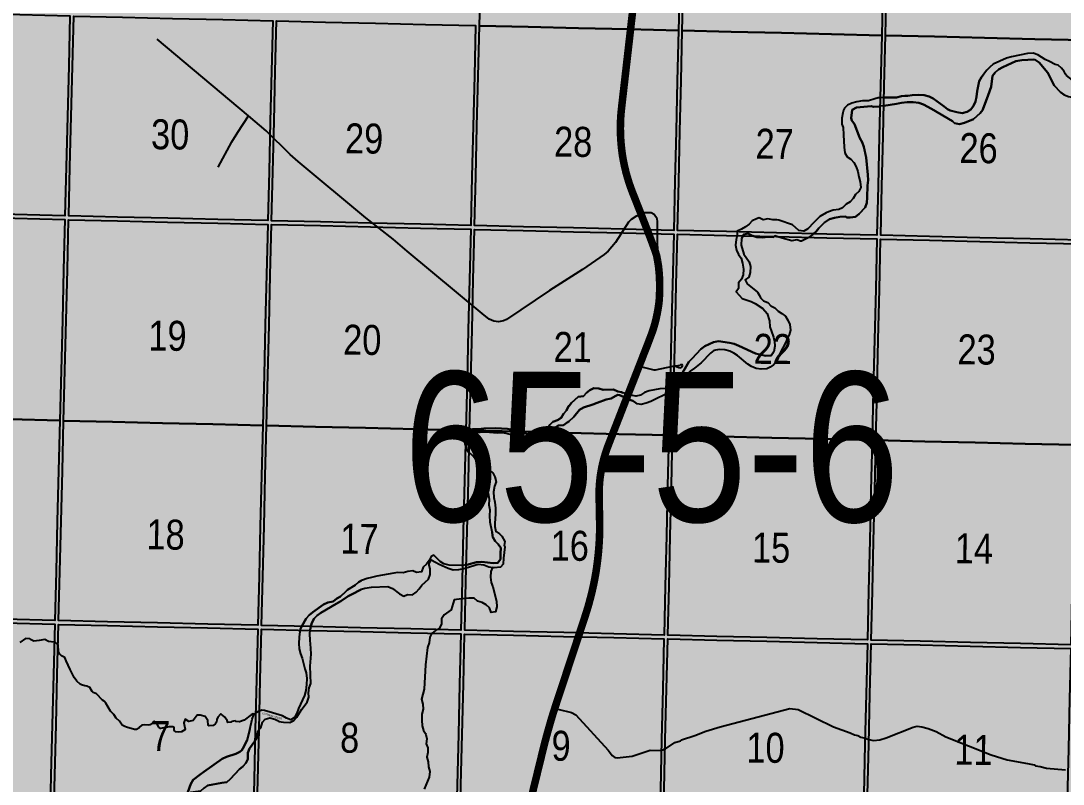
# Model space of a CAD drawing. Extents: x 406396 to 410344, y 6062839 to 6066265.
# Drawn here: x 409036.8 to 409314, y 6063028.3 to 6063231.4 of the extents above; entities that cross this region are included whole.
import ezdxf
from ezdxf.enums import TextEntityAlignment as Align

# ---------------------------------------------------------------- set-up
doc = ezdxf.new("R2010")
doc.units = 0
doc.header["$LTSCALE"] = 5
doc.linetypes.add('DASHED2', pattern=[9.525, 6.35, -3.175])
for name, color, linetype in [('30', 20, 'Continuous'), ('Quarters', 8, 'Continuous'), ('RoadSeg', 57, 'DASHED2'), ('ROUTE-MAP-HWY', 2, 'Continuous'), ('T-WATER', 160, 'Continuous'), ('T-WATER-T', 170, 'Continuous')]:
    doc.layers.add(name, color=color, linetype=linetype)
doc.layers.add('ROUTE-MAP-BACKGROUND-H', color=7, linetype='Continuous', true_color=0xf0ebff)
doc.styles.add('120', font='ARIALN.TTF', dxfattribs={"height": 13})
doc.styles.add('TXT', font='ARIALN.TTF', dxfattribs={"height": 0.2})

msp = doc.modelspace()

# ---------------------------------------------------------------- hatches: boundary and pattern name
at = {"layer": 'ROUTE-MAP-BACKGROUND-H'}
h = msp.add_hatch(color=256, dxfattribs=at)
h.dxf.hatch_style = 1
h.paths.add_polyline_path([(410258.66, 6063255.58), (410260.58, 6063368.34), (410268.76, 6064233.9), (408843.43, 6064264.01), (408831.79, 6063292.96), (408823.13, 6062965.95), (408855.63, 6062965.09), (408869, 6062964.74), (410253.21, 6062935.45)])

# ---------------------------------------------------------------- linework, layer by layer
at = {"layer": '30', "color": 4, "linetype": 'Continuous'}
for points in [[(409196.27, 6063131.67), (409198.41, 6063130.74), (409199.03, 6063130.47), (409199.59, 6063130.23), (409200.42, 6063129.7)], [(409200.46, 6063131.5), (409200.4, 6063131.49), (409199.5, 6063131.68), (409199.07, 6063131.78), (409198.84, 6063131.85), (409196.94, 6063132.43)]]:
    msp.add_lwpolyline(points, dxfattribs=at)
at = {"layer": 'Quarters'}
for points in [[(409212.05, 6063242.19), (409211.73, 6063228.81), (409198.41, 6063229.13), (409185.09, 6063229.45), (409171.77, 6063229.77), (409158.78, 6063230.08), (409159.11, 6063243.45), (409159.43, 6063256.83), (409159.76, 6063270.21), (409160.09, 6063283.59), (409173.07, 6063283.28), (409186.38, 6063282.96), (409199.7, 6063282.64), (409213.01, 6063282.32), (409212.69, 6063268.94), (409212.37, 6063255.56)], [(409266.08, 6063240.89), (409265.76, 6063227.51), (409252.42, 6063227.83), (409239.08, 6063228.15), (409225.74, 6063228.47), (409212.74, 6063228.78), (409213.06, 6063242.16), (409213.38, 6063255.54), (409213.7, 6063268.92), (409214.02, 6063282.3), (409227.02, 6063281.98), (409240.35, 6063281.67), (409253.69, 6063281.35), (409267.02, 6063281.03), (409266.71, 6063267.65), (409266.39, 6063254.27)], [(409320.1, 6063239.6), (409319.79, 6063226.22), (409306.45, 6063226.54), (409293.11, 6063226.86), (409279.77, 6063227.18), (409266.77, 6063227.49), (409267.08, 6063240.87), (409267.4, 6063254.25), (409267.71, 6063267.62), (409268.03, 6063281), (409281.03, 6063280.69), (409294.36, 6063280.37), (409307.7, 6063280.05), (409321.03, 6063279.73), (409320.72, 6063266.36), (409320.41, 6063252.98)], [(409048.88, 6063192.54), (409048.55, 6063179.5), (409035.21, 6063179.86), (409021.87, 6063180.23), (409008.53, 6063180.59), (408995.52, 6063180.95), (408995.85, 6063193.99), (408996.19, 6063207.37), (408996.53, 6063220.75), (408996.87, 6063234.13), (409009.87, 6063233.77), (409023.21, 6063233.41), (409036.54, 6063233.04), (409049.88, 6063232.67), (409049.55, 6063219.3), (409049.21, 6063205.92)], [(409102.84, 6063191.26), (409102.52, 6063178.22), (409089.19, 6063178.53), (409075.87, 6063178.85), (409062.55, 6063179.17), (409049.56, 6063179.48), (409049.88, 6063192.52), (409050.22, 6063205.9), (409050.55, 6063219.27), (409050.89, 6063232.65), (409063.87, 6063232.34), (409077.19, 6063232.02), (409090.51, 6063231.71), (409103.83, 6063231.39), (409103.5, 6063218.01), (409103.17, 6063204.64)], [(409156.8, 6063189.97), (409156.48, 6063176.93), (409143.16, 6063177.24), (409129.83, 6063177.56), (409116.51, 6063177.88), (409103.52, 6063178.19), (409103.84, 6063191.24), (409104.17, 6063204.61), (409104.5, 6063217.99), (409104.83, 6063231.37), (409117.82, 6063231.06), (409131.14, 6063230.74), (409144.46, 6063230.42), (409157.78, 6063230.1), (409157.45, 6063216.72), (409157.13, 6063203.35)], [(409210.77, 6063188.68), (409210.46, 6063175.63), (409197.13, 6063175.95), (409183.81, 6063176.27), (409170.48, 6063176.59), (409157.49, 6063176.9), (409157.8, 6063189.94), (409158.13, 6063203.32), (409158.46, 6063216.7), (409158.78, 6063230.08), (409171.77, 6063229.77), (409185.09, 6063229.45), (409198.41, 6063229.13), (409211.73, 6063228.81), (409211.41, 6063215.43), (409211.09, 6063202.05)], [(409264.82, 6063187.38), (409264.51, 6063174.33), (409251.17, 6063174.65), (409237.82, 6063174.98), (409224.48, 6063175.3), (409211.46, 6063175.61), (409211.78, 6063188.65), (409212.1, 6063202.03), (409212.42, 6063215.41), (409212.74, 6063228.78), (409225.74, 6063228.47), (409239.08, 6063228.15), (409252.42, 6063227.83), (409265.76, 6063227.51), (409265.45, 6063214.14), (409265.13, 6063200.76)], [(409318.86, 6063186.08), (409318.56, 6063173.04), (409305.21, 6063173.36), (409291.87, 6063173.68), (409278.52, 6063174), (409265.51, 6063174.31), (409265.82, 6063187.35), (409266.14, 6063200.73), (409266.45, 6063214.11), (409266.77, 6063227.49), (409279.77, 6063227.18), (409293.11, 6063226.86), (409306.45, 6063226.54), (409319.79, 6063226.22), (409319.48, 6063212.84), (409319.17, 6063199.46)], [(409047.52, 6063138.37), (409047.19, 6063124.99), (409033.84, 6063125.35), (409020.49, 6063125.71), (409007.15, 6063126.07), (408994.13, 6063126.43), (408994.47, 6063139.8), (408994.81, 6063153.18), (408995.15, 6063166.56), (408995.49, 6063179.94), (409008.5, 6063179.59), (409021.84, 6063179.22), (409035.18, 6063178.86), (409048.53, 6063178.5), (409048.19, 6063165.12), (409047.86, 6063151.74)], [(409101.5, 6063137.08), (409101.17, 6063123.7), (409087.84, 6063124.02), (409074.51, 6063124.34), (409061.19, 6063124.66), (409048.19, 6063124.97), (409048.53, 6063138.34), (409048.86, 6063151.72), (409049.2, 6063165.1), (409049.53, 6063178.47), (409062.52, 6063178.16), (409075.84, 6063177.85), (409089.17, 6063177.53), (409102.49, 6063177.21), (409102.16, 6063163.84), (409101.83, 6063150.46)], [(409155.48, 6063135.79), (409155.15, 6063122.41), (409141.82, 6063122.73), (409128.5, 6063123.05), (409115.17, 6063123.37), (409102.18, 6063123.68), (409102.51, 6063137.06), (409102.84, 6063150.44), (409103.17, 6063163.81), (409103.5, 6063177.19), (409116.49, 6063176.88), (409129.81, 6063176.56), (409143.13, 6063176.24), (409156.46, 6063175.92), (409156.13, 6063162.54), (409155.8, 6063149.17)], [(409209.48, 6063134.5), (409209.16, 6063121.12), (409195.82, 6063121.44), (409182.49, 6063121.76), (409169.16, 6063122.08), (409156.16, 6063122.39), (409156.48, 6063135.77), (409156.81, 6063149.14), (409157.13, 6063162.52), (409157.46, 6063175.9), (409170.45, 6063175.59), (409183.78, 6063175.27), (409197.11, 6063174.95), (409210.44, 6063174.63), (409210.12, 6063161.25), (409209.8, 6063147.87)], [(409263.54, 6063133.2), (409263.23, 6063119.82), (409249.88, 6063120.14), (409236.53, 6063120.46), (409223.18, 6063120.78), (409210.16, 6063121.09), (409210.48, 6063134.47), (409210.8, 6063147.85), (409211.12, 6063161.23), (409211.44, 6063174.6), (409224.45, 6063174.29), (409237.8, 6063173.97), (409251.14, 6063173.65), (409264.49, 6063173.33), (409264.17, 6063159.95), (409263.86, 6063146.57)], [(409317.6, 6063131.9), (409317.29, 6063118.52), (409303.94, 6063118.84), (409290.59, 6063119.16), (409277.24, 6063119.48), (409264.23, 6063119.79), (409264.54, 6063133.17), (409264.86, 6063146.55), (409265.17, 6063159.93), (409265.49, 6063173.31), (409278.5, 6063172.99), (409291.84, 6063172.67), (409305.19, 6063172.35), (409318.53, 6063172.03), (409318.22, 6063158.65), (409317.91, 6063145.28)], [(409046.19, 6063084.86), (409045.86, 6063071.82), (409032.51, 6063072.18), (409019.16, 6063072.54), (409005.8, 6063072.89), (408992.79, 6063073.24), (408993.12, 6063086.29), (408993.46, 6063099.67), (408993.79, 6063113.05), (408994.13, 6063126.43), (409007.15, 6063126.07), (409020.49, 6063125.71), (409033.84, 6063125.35), (409047.19, 6063124.99), (409046.85, 6063111.61), (409046.52, 6063098.24)], [(409100.18, 6063083.57), (409099.86, 6063070.53), (409086.53, 6063070.85), (409073.19, 6063071.17), (409059.86, 6063071.48), (409046.86, 6063071.79), (409047.19, 6063084.84), (409047.52, 6063098.21), (409047.86, 6063111.59), (409048.19, 6063124.97), (409061.19, 6063124.66), (409074.51, 6063124.34), (409087.84, 6063124.02), (409101.17, 6063123.7), (409100.84, 6063110.33), (409100.51, 6063096.95)], [(409154.17, 6063082.28), (409153.86, 6063069.24), (409140.52, 6063069.56), (409127.19, 6063069.88), (409113.86, 6063070.19), (409100.86, 6063070.51), (409101.18, 6063083.55), (409101.51, 6063096.93), (409101.84, 6063110.3), (409102.18, 6063123.68), (409115.17, 6063123.37), (409128.5, 6063123.05), (409141.82, 6063122.73), (409155.15, 6063122.41), (409154.83, 6063109.04), (409154.5, 6063095.66)], [(409208.2, 6063080.98), (409207.89, 6063067.94), (409194.55, 6063068.26), (409181.21, 6063068.58), (409167.87, 6063068.9), (409154.86, 6063069.21), (409155.18, 6063082.26), (409155.5, 6063095.63), (409155.83, 6063109.01), (409156.16, 6063122.39), (409169.16, 6063122.08), (409182.49, 6063121.76), (409195.82, 6063121.44), (409209.16, 6063121.12), (409208.84, 6063107.74), (409208.52, 6063094.36)], [(409262.28, 6063079.68), (409261.97, 6063066.64), (409248.62, 6063066.96), (409235.26, 6063067.28), (409221.91, 6063067.6), (409208.89, 6063067.92), (409209.2, 6063080.96), (409209.52, 6063094.34), (409209.84, 6063107.72), (409210.16, 6063121.09), (409223.18, 6063120.78), (409236.53, 6063120.46), (409249.88, 6063120.14), (409263.23, 6063119.82), (409262.91, 6063106.44), (409262.6, 6063093.06)], [(409316.36, 6063078.38), (409316.06, 6063065.34), (409302.7, 6063065.66), (409289.35, 6063065.98), (409276, 6063066.3), (409262.98, 6063066.61), (409263.28, 6063079.66), (409263.6, 6063093.04), (409263.91, 6063106.42), (409264.23, 6063119.79), (409277.24, 6063119.48), (409290.59, 6063119.16), (409303.94, 6063118.84), (409317.29, 6063118.52), (409316.98, 6063105.14), (409316.67, 6063091.76)], [(409044.83, 6063030.68), (409044.5, 6063017.31), (409031.14, 6063017.66), (409017.78, 6063018.02), (409004.42, 6063018.38), (408991.4, 6063018.72), (408991.74, 6063032.1), (408992.08, 6063045.48), (408992.42, 6063058.86), (408992.76, 6063072.24), (409005.78, 6063071.89), (409019.13, 6063071.53), (409032.48, 6063071.17), (409045.83, 6063070.82), (409045.5, 6063057.44), (409045.17, 6063044.06)], [(409098.84, 6063029.4), (409098.51, 6063016.02), (409085.18, 6063016.34), (409071.84, 6063016.66), (409058.5, 6063016.97), (409045.5, 6063017.28), (409045.83, 6063030.66), (409046.17, 6063044.04), (409046.5, 6063057.41), (409046.84, 6063070.79), (409059.84, 6063070.48), (409073.17, 6063070.16), (409086.5, 6063069.84), (409099.83, 6063069.53), (409099.5, 6063056.15), (409099.17, 6063042.77)], [(409152.85, 6063028.1), (409152.53, 6063014.73), (409139.19, 6063015.04), (409125.85, 6063015.36), (409112.52, 6063015.68), (409099.52, 6063015.99), (409099.85, 6063029.37), (409100.18, 6063042.75), (409100.51, 6063056.13), (409100.84, 6063069.5), (409113.83, 6063069.19), (409127.17, 6063068.87), (409140.5, 6063068.55), (409153.83, 6063068.23), (409153.51, 6063054.86), (409153.18, 6063041.48)], [(409206.9, 6063026.8), (409206.58, 6063013.43), (409193.24, 6063013.75), (409179.89, 6063014.07), (409166.54, 6063014.39), (409153.53, 6063014.7), (409153.86, 6063028.08), (409154.18, 6063041.46), (409154.51, 6063054.83), (409154.84, 6063068.21), (409167.84, 6063067.9), (409181.18, 6063067.58), (409194.52, 6063067.26), (409207.86, 6063066.94), (409207.54, 6063053.56), (409207.22, 6063040.18)], [(409261, 6063025.5), (409260.69, 6063012.12), (409247.33, 6063012.44), (409233.97, 6063012.77), (409220.61, 6063013.09), (409207.58, 6063013.4), (409207.9, 6063026.78), (409208.22, 6063040.16), (409208.54, 6063053.54), (409208.86, 6063066.91), (409221.89, 6063066.6), (409235.24, 6063066.28), (409248.59, 6063065.96), (409261.95, 6063065.64), (409261.63, 6063052.26), (409261.32, 6063038.88)], [(409315.11, 6063024.2), (409314.79, 6063010.82), (409301.44, 6063011.14), (409288.08, 6063011.46), (409274.72, 6063011.78), (409261.69, 6063012.1), (409262.01, 6063025.48), (409262.32, 6063038.85), (409262.64, 6063052.23), (409262.95, 6063065.61), (409275.97, 6063065.3), (409289.33, 6063064.98), (409302.68, 6063064.65), (409316.04, 6063064.33), (409315.73, 6063050.95), (409315.42, 6063037.57)]]:
    msp.add_lwpolyline(points, close=True, dxfattribs=at)
at = {"layer": 'RoadSeg'}
for p, q in [((409200.61, 6063179.48), (409201.74, 6063180.03)), ((409201.74, 6063180.03), (409202.47, 6063180.31)), ((409202.01, 6063139.35), (409201.29, 6063139.59)), ((409179.61, 6063048.25), (409178.82, 6063048.47))]:
    msp.add_line(p, q, dxfattribs=at)
for points in [[(409097.39, 6063206.1), (409063.25, 6063234.75), (409060.76, 6063236.64), (409058.13, 6063237.98), (409055.73, 6063238.57), (409049.58, 6063239.21), (409042.92, 6063239.07), (409027.68, 6063238.11), (409023.79, 6063238.14), (409019.53, 6063239.14), (408998.64, 6063245.46), (408993.61, 6063246.83), (408990.22, 6063247.36), (408974.08, 6063249.12), (408973.25, 6063249.29), (408969.92, 6063250.49), (408968.82, 6063251.55), (408966.89, 6063254.18), (408965.83, 6063257.08), (408959.41, 6063287.59)], [(409089.31, 6063192.46), (409092.93, 6063199.15), (409094.5, 6063201.77), (409097.39, 6063206.1)], [(409200.61, 6063179.48), (409199.14, 6063178.52), (409198.44, 6063177.78), (409194.98, 6063172.43), (409192.99, 6063170.06), (409191.92, 6063169.2), (409186.2, 6063165.24), (409177.42, 6063159.65), (409165.94, 6063151.93), (409165.2, 6063151.53), (409163.87, 6063151.3), (409162.64, 6063151.46), (409161.41, 6063152.03), (409159.55, 6063153.49), (409139.52, 6063170.1), (409135.86, 6063173.29), (409128.54, 6063178.95), (409110.54, 6063193.95), (409108.44, 6063195.78), (409102.08, 6063202.14), (409097.39, 6063206.1)], [(409206.3, 6063168.97), (409206.13, 6063172.23), (409206.16, 6063178.02), (409206.03, 6063178.72), (409205.23, 6063179.81), (409204.43, 6063180.31), (409202.47, 6063180.31)], [(409206.18, 6063167.5), (409206.33, 6063168.6), (409206.3, 6063168.97)], [(409202.01, 6063139.35), (409205.13, 6063138.49), (409205.63, 6063138.49), (409210.22, 6063139.45), (409210.96, 6063139.45)], [(409179.61, 6063048.25), (409183.27, 6063047.32), (409184.44, 6063046.72), (409192.99, 6063037.3), (409194.05, 6063035.9), (409194.78, 6063035.37), (409195.38, 6063035.24), (409199.44, 6063035.71), (409204.17, 6063037.27), (409207, 6063037.24), (409208.29, 6063037.7), (409210.79, 6063039.37), (409212.22, 6063039.76), (409212.55, 6063040.06), (409216.11, 6063041.23), (409219.01, 6063042.39), (409222.83, 6063043.52), (409241.37, 6063048.38), (409243.56, 6063048.15), (409252.95, 6063043.52), (409257.41, 6063041.93), (409258.57, 6063041.36), (409259.4, 6063041.23), (409260.2, 6063040.8), (409261.1, 6063040.63), (409262.33, 6063040.13), (409263.59, 6063039.9), (409265.26, 6063040.03), (409266.96, 6063040.56), (409274.11, 6063043.42), (409275.24, 6063043.66), (409276.44, 6063043.52), (409278.14, 6063043.09), (409280.23, 6063042.29), (409282.86, 6063040.9), (409294.91, 6063036.04), (409299.1, 6063034.71), (409304.52, 6063033.77), (409306.28, 6063033.38), (409306.65, 6063033.11), (409307.92, 6063032.94), (409309.58, 6063032.48), (409314.64, 6063032.04)]]:
    msp.add_lwpolyline(points, dxfattribs=at)
msp.add_lwpolyline([(409210.96, 6063139.45), (409212.05, 6063139.02), (409212.55, 6063139.25), (409212.89, 6063139.72), (409212.75, 6063139.85), (409212.22, 6063139.82), (409212.12, 6063139.65)], close=True, dxfattribs=at)
at = {"layer": 'ROUTE-MAP-HWY', "const_width": 2, "flags": 128}
for points in [[(409201.74, 6063180.03), (409199.72, 6063185.16), (409199.44, 6063185.86), (409199.06, 6063186.87), (409198.59, 6063188.24), (409198.27, 6063189.27), (409197.8, 6063190.89), (409197.36, 6063192.73), (409197.05, 6063194.23), (409196.81, 6063195.63), (409196.66, 6063196.74), (409196.5, 6063198.18), (409196.41, 6063199.29), (409196.36, 6063199.95), (409196.29, 6063201.29), (409196.27, 6063202.7), (409196.28, 6063203.57), (409196.31, 6063204.77), (409196.37, 6063205.83), (409196.42, 6063206.53), (409196.48, 6063207.27), (409196.57, 6063208.08), (409196.68, 6063209.08), (409203.09, 6063265.07)], [(409206.18, 6063167.5), (409206.17, 6063167.56), (409205.93, 6063168.81), (409205.6, 6063169.89), (409205.25, 6063170.86), (409204.31, 6063173.41), (409202.96, 6063176.9), (409202.1, 6063179.1), (409201.74, 6063180.03)], [(409156.41, 6062958.66), (409175.57, 6063036.91), (409176.09, 6063039.01), (409176.61, 6063040.99), (409177.2, 6063043.11), (409177.77, 6063045.1), (409178.42, 6063047.25), (409178.82, 6063048.47), (409179.69, 6063051.15), (409180.95, 6063054.91), (409183.18, 6063061.72), (409184, 6063064.18), (409186.69, 6063072.33), (409187.67, 6063075.45), (409188.08, 6063076.94), (409188.47, 6063078.47), (409188.82, 6063079.89), (409189.07, 6063081.01), (409189.32, 6063082.22), (409189.47, 6063083), (409189.65, 6063084), (409189.8, 6063084.88), (409189.94, 6063085.81), (409190.07, 6063086.77), (409190.19, 6063087.7), (409190.29, 6063088.57), (409190.38, 6063089.37), (409190.45, 6063090.13), (409190.53, 6063091.11), (409190.6, 6063092.09), (409190.65, 6063092.87), (409190.7, 6063093.89), (409190.75, 6063095.28), (409190.76, 6063096.54), (409190.75, 6063097.92), (409190.73, 6063098.97), (409190.63, 6063104.17), (409190.62, 6063105.44), (409190.62, 6063106.16), (409190.63, 6063106.61), (409190.65, 6063107.1), (409190.67, 6063107.55), (409190.71, 6063108.01), (409190.75, 6063108.61), (409190.81, 6063109.2), (409190.86, 6063109.59), (409190.9, 6063109.97), (409190.96, 6063110.38), (409191.01, 6063110.71), (409191.06, 6063111.06), (409191.12, 6063111.38), (409191.17, 6063111.73), (409191.23, 6063112.03), (409191.29, 6063112.35), (409191.38, 6063112.8), (409191.47, 6063113.19), (409191.53, 6063113.48), (409191.61, 6063113.8), (409191.68, 6063114.11), (409191.77, 6063114.46), (409191.86, 6063114.79), (409191.94, 6063115.1), (409191.99, 6063115.27), (409192.08, 6063115.57), (409192.17, 6063115.89), (409192.27, 6063116.21), (409192.38, 6063116.56), (409192.48, 6063116.86), (409192.62, 6063117.26), (409192.73, 6063117.58), (409192.81, 6063117.81), (409192.89, 6063118.03), (409192.98, 6063118.26), (409193.06, 6063118.46), (409193.25, 6063118.97), (409197.45, 6063129.76), (409197.58, 6063130.09), (409197.94, 6063131.01), (409198.72, 6063133), (409201.29, 6063139.59), (409201.73, 6063140.7), (409202.43, 6063142.53), (409203.1, 6063144.23), (409203.57, 6063145.43), (409204.66, 6063148.33), (409205.08, 6063149.56), (409205.45, 6063150.86), (409205.84, 6063152.44), (409206.08, 6063153.58), (409206.26, 6063154.59), (409206.47, 6063155.92), (409206.61, 6063157.22), (409206.68, 6063158.49), (409206.71, 6063159.89), (409206.71, 6063161.41), (409206.68, 6063162.85), (409206.58, 6063164.36), (409206.43, 6063165.9), (409206.18, 6063167.5)]]:
    msp.add_lwpolyline(points, dxfattribs=at)
at = {"layer": 'T-WATER'}
for points in [[(409314.33, 6063217.89), (409313.56, 6063218.79), (409312.67, 6063219.55), (409311.88, 6063219.79), (409310.37, 6063220.57), (409309.25, 6063221.07), (409307.28, 6063222.37), (409306.05, 6063222.79), (409304.52, 6063222.71), (409300.32, 6063221.8), (409298.98, 6063221.43), (409295.45, 6063219.86), (409294.53, 6063219.09), (409293.72, 6063218.27), (409292.85, 6063217.09), (409292.32, 6063216.38), (409291.7, 6063215.34), (409291.17, 6063212.65), (409291.01, 6063211.2), (409290.67, 6063209.92), (409290.21, 6063208.75), (409289.49, 6063207.82), (409288.49, 6063207.16), (409287.15, 6063206.79)], [(409319.45, 6063213.19), (409319.44, 6063213.2), (409317.73, 6063214.63), (409314.95, 6063216.81), (409314.64, 6063217.17), (409314.33, 6063217.89), (409313.56, 6063218.79), (409312.67, 6063219.55), (409311.88, 6063219.79), (409310.37, 6063220.57), (409309.25, 6063221.07), (409307.28, 6063222.37), (409306.05, 6063222.79), (409304.52, 6063222.71), (409300.32, 6063221.8), (409298.98, 6063221.43), (409295.45, 6063219.86), (409294.53, 6063219.09), (409293.72, 6063218.27), (409292.85, 6063217.09)], [(409314.3, 6063211.73), (409313.32, 6063212.43), (409311.66, 6063214.16), (409309.96, 6063217.56), (409307.64, 6063220.31), (409306.56, 6063220.96), (409306.23, 6063221.05), (409303.04, 6063220.9), (409301.45, 6063220.68), (409297.94, 6063219.05), (409296.86, 6063218.44), (409295.97, 6063217.66), (409295.21, 6063216.73), (409294.85, 6063213.82), (409294.09, 6063211.62), (409292.65, 6063207.75), (409292.63, 6063207.72), (409291.91, 6063206.84), (409290.14, 6063205.24), (409287.79, 6063204.2), (409286.43, 6063203.87), (409285.15, 6063204.19), (409284.6, 6063204.64), (409278.97, 6063207.99), (409276.84, 6063209.14), (409275.63, 6063209.56), (409274.11, 6063209.75)], [(409292.63, 6063207.72), (409292.65, 6063207.75), (409294.09, 6063211.62), (409294.85, 6063213.82), (409295.21, 6063216.73), (409295.97, 6063217.66), (409296.86, 6063218.44), (409297.94, 6063219.05), (409301.45, 6063220.68), (409303.04, 6063220.9), (409306.23, 6063221.05), (409306.56, 6063220.96), (409307.64, 6063220.31), (409309.96, 6063217.56), (409311.66, 6063214.16), (409313.32, 6063212.43), (409314.3, 6063211.73), (409315.46, 6063211.28), (409316.79, 6063211.02), (409317.38, 6063211.05), (409318.21, 6063210.8), (409319.4, 6063210.89)], [(409266.34, 6063210.97), (409266.48, 6063210.98), (409269.67, 6063211.01), (409271.05, 6063211.34), (409271.9, 6063211.39), (409272.69, 6063211.44), (409273.91, 6063211.6), (409275.56, 6063211.66), (409277.09, 6063211.61), (409278.38, 6063211.27), (409279.46, 6063210.71), (409282.35, 6063208.61), (409283.27, 6063207.89), (409283.99, 6063207.5), (409285.79, 6063207.05), (409287.15, 6063206.79), (409288.49, 6063207.16), (409289.49, 6063207.82), (409290.21, 6063208.75), (409290.67, 6063209.92), (409291.01, 6063211.2), (409291.17, 6063212.65), (409291.7, 6063215.34), (409292.32, 6063216.38), (409292.85, 6063217.09)], [(409287.15, 6063206.79), (409285.79, 6063207.05), (409283.99, 6063207.5), (409283.27, 6063207.89), (409282.35, 6063208.61), (409279.46, 6063210.71), (409278.38, 6063211.27), (409277.09, 6063211.61), (409275.56, 6063211.66), (409273.91, 6063211.6), (409272.69, 6063211.44), (409271.9, 6063211.39), (409271.05, 6063211.34), (409269.67, 6063211.01), (409266.48, 6063210.98), (409266.34, 6063210.97), (409265.34, 6063210.9), (409264.86, 6063210.87), (409263.95, 6063210.6), (409262.22, 6063210.09), (409260.65, 6063210.09), (409259.16, 6063209.87), (409257.85, 6063209.46), (409256.71, 6063208.9), (409255.84, 6063208.1), (409255.64, 6063207.57), (409255.39, 6063206.91), (409255.17, 6063205.51), (409255.19, 6063203.91), (409255.48, 6063203.01), (409255.59, 6063201.01), (409255.76, 6063197.75), (409255.97, 6063196.25), (409256.6, 6063195.19), (409257.57, 6063194.53), (409258.35, 6063193.66), (409258.95, 6063192.56), (409259.41, 6063191.32), (409259.66, 6063189.86), (409260.03, 6063188.54), (409260.23, 6063187.05), (409259.66, 6063185.97), (409258.81, 6063185.13), (409258.16, 6063184.11), (409257.37, 6063183.23), (409256.36, 6063182.56), (409255.3, 6063181.65), (409254.38, 6063181.19), (409252.85, 6063181.01), (409251.59, 6063180.57), (409250.98, 6063180.25), (409249.3, 6063179.29), (409247.73, 6063177.72), (409246.12, 6063176), (409245.08, 6063175.38), (409243.75, 6063175.57), (409242, 6063177.11), (409238.38, 6063178.37), (409237.87, 6063178.4), (409236.82, 6063178.47), (409235.46, 6063178.68), (409234.23, 6063178.39), (409233.21, 6063178.95), (409232.44, 6063178.72), (409231.33, 6063178.15), (409230.53, 6063177.3), (409229.56, 6063176.59), (409228.51, 6063175.95), (409227.35, 6063175.41), (409227.36, 6063175.25), (409227.36, 6063174.51), (409227.3, 6063174.25), (409227.3, 6063174.24), (409227.06, 6063173.18), (409226.87, 6063171.7), (409227.16, 6063170.38), (409227.71, 6063169.24), (409228.35, 6063168.2), (409228.78, 6063166.92), (409228.98, 6063165.29), (409228.96, 6063163.75), (409228.46, 6063162.61), (409227.72, 6063161.67), (409227.66, 6063161.22), (409227.68, 6063160.17), (409227.04, 6063159.28), (409228.64, 6063157.52), (409231.08, 6063156.71), (409232.15, 6063156.14), (409234.19, 6063154.86), (409235.28, 6063153.54)], [(409265.34, 6063210.9), (409264.86, 6063210.87), (409263.95, 6063210.6), (409262.22, 6063210.09), (409260.65, 6063210.09), (409259.16, 6063209.87), (409257.85, 6063209.46), (409256.71, 6063208.9), (409255.84, 6063208.1), (409255.64, 6063207.57), (409255.39, 6063206.91), (409255.17, 6063205.51), (409255.19, 6063203.91), (409255.48, 6063203.01), (409255.59, 6063201.01)], [(409274.11, 6063209.75), (409272.57, 6063209.78), (409271.07, 6063209.58), (409269.66, 6063209.29), (409266.29, 6063208.78), (409265.28, 6063208.63), (409265.18, 6063208.61), (409263.63, 6063208.53), (409262.97, 6063208.67), (409259.08, 6063208.29), (409257.94, 6063207.74), (409257.66, 6063205.48), (409257.86, 6063204.87), (409258.51, 6063203.84), (409259.65, 6063200.91), (409259.93, 6063200.17), (409260.54, 6063199.1), (409261.03, 6063197.88), (409261.64, 6063195.04), (409262.11, 6063190.39), (409262.15, 6063189.02), (409261.99, 6063187.57), (409261.94, 6063184.41), (409261.81, 6063182.94), (409261.41, 6063181.72), (409259.75, 6063180), (409258.82, 6063179.23), (409257.4, 6063179.01), (409256.51, 6063179.02), (409256.13, 6063179.31), (409254.65, 6063179.19), (409253.17, 6063178.98), (409251.91, 6063178.57), (409250.56, 6063177.75), (409249.07, 6063176.23), (409248.32, 6063175.31), (409247.75, 6063174.76), (409247.46, 6063174.49), (409246.43, 6063173.79), (409246.36, 6063173.74), (409244.46, 6063172.72), (409244.13, 6063172.71), (409243.16, 6063173.1), (409241.84, 6063172.86), (409239.3, 6063173.52), (409237.88, 6063173.99), (409237.39, 6063174.15), (409237.2, 6063174.01), (409236.91, 6063173.78), (409235.55, 6063173.93), (409234.04, 6063173.77), (409232.57, 6063173.79), (409231.51, 6063174.15), (409231.31, 6063174.21), (409230.21, 6063174.76), (409229.05, 6063174.51), (409228.88, 6063174.21), (409228.46, 6063173.45), (409228.37, 6063171.69), (409229.08, 6063169.28), (409230.5, 6063167.29), (409230.9, 6063165.97), (409230.8, 6063164.44), (409230.41, 6063163.2), (409229.43, 6063162.5), (409230.02, 6063161.4), (409232.77, 6063159.14), (409233.28, 6063158.33), (409233.49, 6063157.7), (409234.29, 6063156.84), (409235.51, 6063156.46), (409236.3, 6063155.56), (409237.31, 6063155.01), (409237.37, 6063154.98), (409238.2, 6063154.13), (409239.25, 6063153.52), (409240.16, 6063152.77), (409240.84, 6063151.76), (409241.34, 6063150.57), (409241.47, 6063149.08), (409241.13, 6063147.84), (409240.84, 6063147.15), (409240.13, 6063145.52), (409238.97, 6063143.39), (409237.97, 6063141.1), (409237.21, 6063140.02), (409236.95, 6063139.84), (409236.12, 6063139.26), (409235.24, 6063138.81), (409233.71, 6063138.67), (409232.34, 6063138.91)], [(409259.65, 6063200.91), (409258.51, 6063203.84), (409257.86, 6063204.87), (409257.66, 6063205.48), (409257.94, 6063207.74), (409259.08, 6063208.29), (409262.97, 6063208.67), (409263.63, 6063208.53), (409265.18, 6063208.61), (409265.28, 6063208.63)], [(409266.29, 6063208.78), (409269.66, 6063209.29), (409271.07, 6063209.58), (409272.57, 6063209.78), (409274.11, 6063209.75), (409275.63, 6063209.56), (409276.84, 6063209.14), (409278.97, 6063207.99), (409284.6, 6063204.64), (409285.15, 6063204.19), (409286.43, 6063203.87), (409287.79, 6063204.2), (409290.14, 6063205.24), (409291.91, 6063206.84), (409292.63, 6063207.72)], [(409255.59, 6063201.01), (409255.76, 6063197.75), (409255.97, 6063196.25), (409256.6, 6063195.19), (409257.57, 6063194.53), (409258.35, 6063193.66), (409258.95, 6063192.56), (409259.41, 6063191.32), (409259.66, 6063189.86), (409260.03, 6063188.54), (409260.23, 6063187.05), (409259.66, 6063185.97), (409258.81, 6063185.13), (409258.16, 6063184.11), (409257.37, 6063183.23), (409256.36, 6063182.56), (409255.3, 6063181.65), (409254.38, 6063181.19), (409252.85, 6063181.01), (409251.59, 6063180.57), (409250.98, 6063180.25), (409249.3, 6063179.29), (409247.73, 6063177.72), (409246.12, 6063176), (409245.08, 6063175.38), (409243.75, 6063175.57), (409242, 6063177.11), (409238.38, 6063178.37), (409237.87, 6063178.4)], [(409247.75, 6063174.76), (409248.32, 6063175.31), (409249.07, 6063176.23), (409250.56, 6063177.75), (409251.91, 6063178.57), (409253.17, 6063178.98), (409254.65, 6063179.19), (409256.13, 6063179.31), (409256.51, 6063179.02), (409257.4, 6063179.01), (409258.82, 6063179.23), (409259.75, 6063180), (409261.41, 6063181.72), (409261.81, 6063182.94), (409261.94, 6063184.41), (409261.99, 6063187.57), (409262.15, 6063189.02), (409262.11, 6063190.39), (409261.64, 6063195.04), (409261.03, 6063197.88), (409260.54, 6063199.1), (409259.93, 6063200.17), (409259.65, 6063200.91)], [(409237.87, 6063178.4), (409236.82, 6063178.47), (409235.46, 6063178.68), (409234.23, 6063178.39), (409233.21, 6063178.95), (409232.44, 6063178.72), (409231.33, 6063178.15), (409230.53, 6063177.3), (409229.56, 6063176.59), (409228.51, 6063175.95), (409227.35, 6063175.41), (409227.36, 6063175.25)], [(409227.36, 6063175.25), (409227.36, 6063174.51), (409227.3, 6063174.25)], [(409227.3, 6063174.25), (409227.3, 6063174.24), (409227.06, 6063173.18), (409226.87, 6063171.7), (409227.16, 6063170.38), (409227.71, 6063169.24), (409228.35, 6063168.2), (409228.78, 6063166.92), (409228.98, 6063165.29), (409228.96, 6063163.75), (409228.46, 6063162.61), (409227.72, 6063161.67), (409227.66, 6063161.22), (409227.68, 6063160.17), (409227.04, 6063159.28), (409228.64, 6063157.52), (409231.08, 6063156.71), (409232.15, 6063156.14), (409234.19, 6063154.86), (409235.28, 6063153.54), (409235.96, 6063151.57), (409236.02, 6063149.98), (409236.92, 6063147.48), (409236.98, 6063147.24)], [(409228.88, 6063174.21), (409228.46, 6063173.45), (409228.37, 6063171.69), (409229.08, 6063169.28), (409230.5, 6063167.29), (409230.9, 6063165.97), (409230.8, 6063164.44), (409230.41, 6063163.2), (409229.43, 6063162.5), (409230.02, 6063161.4), (409232.77, 6063159.14), (409233.28, 6063158.33), (409233.49, 6063157.7), (409234.29, 6063156.84), (409235.51, 6063156.46), (409236.3, 6063155.56), (409237.31, 6063155.01)], [(409228.88, 6063174.21), (409229.05, 6063174.51), (409230.21, 6063174.76), (409231.31, 6063174.21), (409231.51, 6063174.15)], [(409231.51, 6063174.15), (409232.57, 6063173.79), (409234.04, 6063173.77), (409235.55, 6063173.93), (409236.91, 6063173.78), (409237.2, 6063174.01)], [(409237.2, 6063174.01), (409237.39, 6063174.15), (409237.88, 6063173.99)], [(409246.43, 6063173.79), (409246.36, 6063173.74), (409244.46, 6063172.72), (409244.13, 6063172.71), (409243.16, 6063173.1), (409241.84, 6063172.86), (409239.3, 6063173.52), (409237.88, 6063173.99)], [(409247.75, 6063174.76), (409247.46, 6063174.49), (409246.43, 6063173.79)], [(409235.28, 6063153.54), (409235.96, 6063151.57), (409236.02, 6063149.98), (409236.92, 6063147.48), (409236.98, 6063147.24), (409237.11, 6063146.73), (409237.28, 6063146.11), (409237.37, 6063144.8), (409237.1, 6063143.27), (409237.03, 6063143.19), (409236.36, 6063142.34), (409234.93, 6063142.23), (409232.95, 6063142.64), (409232.23, 6063142.83), (409227.74, 6063144.93), (409226.57, 6063145.41), (409225.25, 6063145.73), (409222.4, 6063146.12), (409221, 6063145.91), (409219.84, 6063145.38), (409218.77, 6063144.78), (409217.68, 6063144.05), (409215.36, 6063141.5), (409214.5, 6063140.68), (409213.41, 6063138.76), (409211.98, 6063136.42), (409211.18, 6063135.56), (409210.46, 6063134.91), (409209.43, 6063133.99), (409209.42, 6063133.97), (409208.78, 6063133.53), (409206.76, 6063133.42), (409203.89, 6063132.9), (409202.66, 6063132.44), (409201.6, 6063131.79), (409200.46, 6063131.5), (409200.4, 6063131.49), (409199.5, 6063131.68), (409199.07, 6063131.78), (409198.84, 6063131.85), (409196.94, 6063132.43), (409196.58, 6063132.55), (409195.57, 6063132.74), (409194.42, 6063133.3), (409191.7, 6063133.15), (409190.5, 6063133.58), (409189.21, 6063133.68), (409188.13, 6063133.13), (409187.24, 6063132.37), (409186.43, 6063131.52), (409185.06, 6063131.29), (409184.12, 6063130.57), (409183.26, 6063129.76), (409182.63, 6063128.97), (409182.51, 6063128.82), (409181.98, 6063127.67), (409181.16, 6063126.81), (409180.49, 6063125.78), (409179.51, 6063125.11), (409178.3, 6063124.69), (409177.48, 6063123.84), (409176.82, 6063122.82), (409175.97, 6063121.99), (409175.92, 6063121.94), (409175.23, 6063121.06), (409174.11, 6063120.54), (409172.71, 6063120.73), (409171.65, 6063121.34), (409170.42, 6063121.81), (409169.35, 6063122.1), (409167.69, 6063122.53), (409166.21, 6063122.79), (409163.07, 6063123.02), (409159.97, 6063122.91), (409158.55, 6063122.72), (409156.96, 6063122.7), (409156.12, 6063122.52), (409155.63, 6063122.41), (409155.11, 6063121.91), (409154.76, 6063121.59), (409154.45, 6063120.23), (409155.03, 6063118.74), (409155.37, 6063117.87), (409155.45, 6063117.22), (409155.88, 6063116.65), (409155.98, 6063116.57), (409156.76, 6063115.89), (409157.52, 6063115), (409158.92, 6063113.1), (409160.04, 6063110.92), (409160.46, 6063108.11)], [(409237.31, 6063155.01), (409237.37, 6063154.98), (409238.2, 6063154.13), (409239.25, 6063153.52), (409240.16, 6063152.77), (409240.84, 6063151.76), (409241.34, 6063150.57), (409241.47, 6063149.08), (409241.13, 6063147.84), (409240.84, 6063147.15)], [(409240.84, 6063147.15), (409240.13, 6063145.52), (409238.97, 6063143.39), (409237.97, 6063141.1), (409237.21, 6063140.02), (409236.95, 6063139.84)], [(409210.46, 6063134.91), (409211.18, 6063135.56), (409211.98, 6063136.42), (409213.41, 6063138.76), (409214.5, 6063140.68), (409215.36, 6063141.5), (409217.68, 6063144.05), (409218.77, 6063144.78), (409219.84, 6063145.38), (409221, 6063145.91), (409222.4, 6063146.12), (409225.25, 6063145.73), (409226.57, 6063145.41), (409227.74, 6063144.93), (409232.23, 6063142.83), (409232.95, 6063142.64), (409234.93, 6063142.23), (409236.36, 6063142.34), (409237.03, 6063143.19)], [(409237.11, 6063146.73), (409237.28, 6063146.11), (409237.37, 6063144.8), (409237.1, 6063143.27), (409237.03, 6063143.19)], [(409232.34, 6063138.91), (409231.17, 6063139.39), (409230.16, 6063140.04), (409227.45, 6063142.34), (409226.47, 6063142.99), (409225.34, 6063143.48), (409224.08, 6063143.85), (409222.54, 6063143.9), (409221.12, 6063143.62), (409220.23, 6063142.93), (409217.78, 6063140.34), (409215.94, 6063138.95), (409214.85, 6063138.18), (409213.2, 6063136.47), (409211.7, 6063134.62), (409210.42, 6063133.31), (409210.04, 6063132.92), (409209.4, 6063132.6), (409204.33, 6063130.1), (409203.12, 6063129.61), (409201.77, 6063129.32), (409200.75, 6063129.49), (409200.42, 6063129.7), (409199.59, 6063130.23), (409199.03, 6063130.47), (409198.41, 6063130.74), (409196.27, 6063131.67), (409196.06, 6063131.76), (409195.62, 6063131.85), (409194.84, 6063131.49), (409193.84, 6063130.86), (409192.51, 6063130.59), (409190.05, 6063129.77), (409188.93, 6063129.25), (409186.43, 6063128.5), (409185.39, 6063127.91), (409183.93, 6063126), (409182.53, 6063124.8), (409182.14, 6063124.47), (409181.11, 6063123.83), (409179.82, 6063123.71), (409178.86, 6063123.06), (409177.48, 6063121.9), (409177.03, 6063121.52), (409176.1, 6063120.8), (409175.05, 6063120.2), (409173.65, 6063119.99), (409171.99, 6063120.06), (409170.57, 6063120.35), (409169.3, 6063120.77), (409165.05, 6063121.72), (409163.58, 6063121.67), (409160.41, 6063121.97), (409158.95, 6063121.82), (409157.38, 6063121.82), (409157.05, 6063121.7), (409156.23, 6063121.21), (409156.08, 6063119.78), (409156.45, 6063118.08), (409156.94, 6063117.34), (409158.7, 6063115.73), (409159.7, 6063115.04), (409160.52, 6063114.19), (409160.9, 6063112.94), (409161.47, 6063111.89), (409162.33, 6063111.1), (409162.85, 6063110.01), (409163.19, 6063108.72), (409162.79, 6063107.54), (409162.52, 6063106.08), (409162.59, 6063104.54), (409162.86, 6063103.33), (409163.03, 6063101.73), (409163.04, 6063100.15), (409162.85, 6063097.7), (409162.84, 6063096.86), (409163.13, 6063095.53), (409163.23, 6063095.47), (409164.14, 6063094.84), (409164.77, 6063094.28), (409165.52, 6063092.82), (409165.36, 6063091.77), (409165.5, 6063091.38), (409165.38, 6063089.88), (409165.15, 6063088.39), (409165.05, 6063086.81), (409164.41, 6063086.04), (409162.69, 6063085.85), (409162.23, 6063085.94)], [(409236.95, 6063139.84), (409236.12, 6063139.26), (409235.24, 6063138.81), (409233.71, 6063138.67), (409232.34, 6063138.91), (409231.17, 6063139.39), (409230.16, 6063140.04), (409227.45, 6063142.34), (409226.47, 6063142.99), (409225.34, 6063143.48), (409224.08, 6063143.85), (409222.54, 6063143.9), (409221.12, 6063143.62), (409220.23, 6063142.93), (409217.78, 6063140.34), (409215.94, 6063138.95), (409214.85, 6063138.18), (409213.2, 6063136.47), (409211.7, 6063134.62), (409210.42, 6063133.31)], [(409182.63, 6063128.97), (409183.26, 6063129.76), (409184.12, 6063130.57), (409185.06, 6063131.29), (409186.43, 6063131.52), (409187.24, 6063132.37), (409188.13, 6063133.13), (409189.21, 6063133.68), (409190.5, 6063133.58), (409191.7, 6063133.15), (409194.42, 6063133.3), (409195.57, 6063132.74), (409196.58, 6063132.55), (409196.94, 6063132.43)], [(409209.43, 6063133.99), (409209.42, 6063133.97), (409208.78, 6063133.53), (409206.76, 6063133.42), (409203.89, 6063132.9), (409202.66, 6063132.44), (409201.6, 6063131.79), (409200.46, 6063131.5)], [(409210.42, 6063133.31), (409210.04, 6063132.92), (409209.4, 6063132.6)], [(409182.53, 6063124.8), (409183.93, 6063126), (409185.39, 6063127.91), (409186.43, 6063128.5), (409188.93, 6063129.25), (409190.05, 6063129.77), (409192.51, 6063130.59), (409193.84, 6063130.86), (409194.84, 6063131.49), (409195.62, 6063131.85), (409196.06, 6063131.76), (409196.27, 6063131.67)], [(409209.4, 6063132.6), (409204.33, 6063130.1), (409203.12, 6063129.61), (409201.77, 6063129.32), (409200.75, 6063129.49), (409200.42, 6063129.7)], [(409175.92, 6063121.94), (409175.97, 6063121.99), (409176.82, 6063122.82), (409177.48, 6063123.84), (409178.3, 6063124.69), (409179.51, 6063125.11), (409180.49, 6063125.78), (409181.16, 6063126.81), (409181.98, 6063127.67), (409182.51, 6063128.82), (409182.63, 6063128.97)], [(409156.12, 6063122.52), (409155.63, 6063122.41), (409155.11, 6063121.91)], [(409156.12, 6063122.52), (409156.96, 6063122.7), (409158.55, 6063122.72), (409159.97, 6063122.91), (409163.07, 6063123.02), (409166.21, 6063122.79), (409167.69, 6063122.53), (409169.35, 6063122.1)], [(409177.48, 6063121.9), (409178.86, 6063123.06), (409179.82, 6063123.71), (409181.11, 6063123.83), (409182.14, 6063124.47), (409182.53, 6063124.8)], [(409155.11, 6063121.91), (409154.76, 6063121.59), (409154.45, 6063120.23), (409155.03, 6063118.74)], [(409177.48, 6063121.9), (409177.03, 6063121.52), (409176.1, 6063120.8), (409175.05, 6063120.2), (409173.65, 6063119.99), (409171.99, 6063120.06), (409170.57, 6063120.35), (409169.3, 6063120.77), (409165.05, 6063121.72), (409163.58, 6063121.67), (409160.41, 6063121.97), (409158.95, 6063121.82), (409157.38, 6063121.82), (409157.05, 6063121.7), (409156.23, 6063121.21), (409156.08, 6063119.78), (409156.45, 6063118.08), (409156.94, 6063117.34), (409158.7, 6063115.73), (409159.7, 6063115.04), (409160.52, 6063114.19), (409160.9, 6063112.94), (409161.47, 6063111.89), (409162.33, 6063111.1), (409162.85, 6063110.01), (409163.19, 6063108.72), (409162.79, 6063107.54), (409162.52, 6063106.08), (409162.59, 6063104.54), (409162.86, 6063103.33), (409163.03, 6063101.73), (409163.04, 6063100.15), (409162.85, 6063097.7), (409162.84, 6063096.86), (409163.13, 6063095.53), (409163.23, 6063095.47)], [(409175.92, 6063121.94), (409175.23, 6063121.06), (409174.11, 6063120.54), (409172.71, 6063120.73), (409171.65, 6063121.34), (409170.42, 6063121.81), (409169.35, 6063122.1)], [(409155.98, 6063116.57), (409155.88, 6063116.65), (409155.45, 6063117.22), (409155.37, 6063117.87), (409155.03, 6063118.74)], [(409155.98, 6063116.57), (409156.76, 6063115.89), (409157.52, 6063115), (409158.92, 6063113.1), (409160.04, 6063110.92), (409160.46, 6063108.11), (409161.17, 6063105.17), (409161.35, 6063104.04), (409161.31, 6063102.6), (409161.56, 6063101.23), (409161.5, 6063099.66), (409161.55, 6063098.1), (409162.12, 6063095.5)], [(409160.46, 6063108.11), (409161.17, 6063105.17), (409161.35, 6063104.04), (409161.31, 6063102.6), (409161.56, 6063101.23), (409161.5, 6063099.66), (409161.55, 6063098.1), (409162.12, 6063095.5), (409162.14, 6063095.41), (409162.28, 6063094.34), (409162.32, 6063094), (409162.94, 6063092.96), (409163.78, 6063092.13), (409164.48, 6063091.16), (409164.36, 6063089.61), (409164.41, 6063088.12), (409163.66, 6063087.19), (409162.47, 6063087.11), (409160.91, 6063087.21), (409159.43, 6063087.45), (409157.96, 6063087.32), (409155.45, 6063086.62), (409155.25, 6063086.6), (409154.24, 6063086.49), (409154.01, 6063086.47), (409150.77, 6063086.57), (409149.35, 6063086.86), (409148.34, 6063087.52), (409146.66, 6063089.18), (409145.98, 6063088.87), (409145.41, 6063087.74), (409144.66, 6063086.81), (409143.8, 6063086.02), (409143.33, 6063084.8), (409142.08, 6063084.55), (409141.05, 6063085.01), (409139.76, 6063084.88), (409138.49, 6063084.52), (409136.99, 6063084.62), (409136.04, 6063084.45), (409131.52, 6063083.64), (409130.09, 6063083.27), (409128.89, 6063083), (409127.71, 6063082.55), (409127.46, 6063082.42), (409126.63, 6063081.98), (409125.73, 6063081.21), (409123.69, 6063079.93), (409123.25, 6063079.55), (409121.83, 6063078.21), (409120.85, 6063077.7), (409119.84, 6063076.87), (409118.49, 6063076.58), (409117.31, 6063076.11), (409114.43, 6063073.99), (409113.53, 6063073.23), (409112.72, 6063072.38), (409111.57, 6063070.27), (409111.21, 6063069.61), (409111.13, 6063069.28), (409111.02, 6063068.87), (409110.8, 6063067.38), (409110.73, 6063065.72), (409110.85, 6063064.25), (409111.19, 6063062.95), (409111.63, 6063061.76), (409112.39, 6063058.98), (409112.72, 6063057.87), (409112.84, 6063056.39), (409112.81, 6063054.75), (409112.6, 6063053.23), (409112.25, 6063051.87), (409110.63, 6063048.41), (409110.18, 6063047.16), (409109.59, 6063046.04), (409108.63, 6063045.34), (409107.45, 6063045.84), (409106.37, 6063046.43), (409103.79, 6063047.28), (409101.61, 6063047.87), (409100.93, 6063047.96), (409100.26, 6063047.72), (409099.73, 6063047.54), (409099.25, 6063047.15), (409098.94, 6063046.92)], [(409155.25, 6063086.6), (409155.45, 6063086.62), (409157.96, 6063087.32), (409159.43, 6063087.45), (409160.91, 6063087.21), (409162.47, 6063087.11), (409163.66, 6063087.19), (409164.41, 6063088.12), (409164.36, 6063089.61), (409164.48, 6063091.16), (409163.78, 6063092.13), (409162.94, 6063092.96), (409162.32, 6063094), (409162.28, 6063094.34), (409162.14, 6063095.41), (409162.12, 6063095.5)], [(409163.23, 6063095.47), (409164.14, 6063094.84), (409164.77, 6063094.28), (409165.52, 6063092.82), (409165.36, 6063091.77), (409165.5, 6063091.38), (409165.38, 6063089.88), (409165.15, 6063088.39), (409165.05, 6063086.81), (409164.41, 6063086.04), (409162.69, 6063085.85), (409162.23, 6063085.94)], [(409154.24, 6063086.49), (409154.01, 6063086.47), (409150.77, 6063086.57), (409149.35, 6063086.86), (409148.34, 6063087.52), (409146.66, 6063089.18), (409145.98, 6063088.87), (409145.41, 6063087.74), (409144.66, 6063086.81), (409143.8, 6063086.02), (409143.33, 6063084.8), (409142.08, 6063084.55), (409141.05, 6063085.01), (409139.76, 6063084.88), (409138.49, 6063084.52), (409136.99, 6063084.62), (409136.04, 6063084.45), (409131.52, 6063083.64), (409130.09, 6063083.27), (409128.89, 6063083), (409127.71, 6063082.55), (409127.46, 6063082.42)], [(409113.67, 6063068.31), (409113.76, 6063069.22), (409113.83, 6063069.87), (409113.93, 6063070.22), (409114.2, 6063071.23), (409114.81, 6063072.32), (409115.64, 6063073.15), (409116.61, 6063073.84), (409120.71, 6063076.29), (409121.89, 6063076.94), (409123.84, 6063078.31), (409124.97, 6063078.84), (409127.11, 6063080.01), (409127.41, 6063080.11), (409128.32, 6063080.42), (409130.04, 6063080.71), (409134.44, 6063080.83), (409135.65, 6063080.34), (409137.55, 6063078.87), (409138.65, 6063078.27), (409139.69, 6063078.75), (409140.99, 6063078.67), (409141.99, 6063079.35), (409142.77, 6063080.25), (409143.46, 6063081.23), (409144.38, 6063081.99), (409145.22, 6063082.82), (409145.67, 6063084.03), (409145.67, 6063085.57), (409145.43, 6063086.57), (409145.45, 6063086.91), (409145.98, 6063087.93), (409147.08, 6063087.38), (409148.09, 6063086.76), (409150.44, 6063085.71), (409151.78, 6063085.33), (409153.3, 6063085.38), (409154.22, 6063085.59), (409154.63, 6063085.68), (409155.23, 6063085.85), (409158.46, 6063086.76), (409159.99, 6063086.6), (409161.24, 6063086.12), (409162.23, 6063085.94)], [(409127.41, 6063080.11), (409128.32, 6063080.42), (409130.04, 6063080.71), (409134.44, 6063080.83), (409135.65, 6063080.34), (409137.55, 6063078.87), (409138.65, 6063078.27), (409139.69, 6063078.75), (409140.99, 6063078.67), (409141.99, 6063079.35), (409142.77, 6063080.25), (409143.46, 6063081.23), (409144.38, 6063081.99), (409145.22, 6063082.82), (409145.67, 6063084.03), (409145.67, 6063085.57), (409145.43, 6063086.57), (409145.45, 6063086.91), (409145.98, 6063087.93), (409147.08, 6063087.38), (409148.09, 6063086.76), (409150.44, 6063085.71), (409151.78, 6063085.33), (409153.3, 6063085.38), (409154.22, 6063085.59)], [(409155.23, 6063085.85), (409158.46, 6063086.76), (409159.99, 6063086.6), (409161.24, 6063086.12), (409162.23, 6063085.94)], [(409162.23, 6063085.94), (409161.85, 6063084.84), (409161.73, 6063083.33), (409161.86, 6063081.9), (409162.35, 6063080.77), (409163.32, 6063076.92), (409163.44, 6063075.45), (409163.03, 6063074.16), (409161.87, 6063073.96), (409161.46, 6063075.18), (409160.61, 6063075.99), (409159.54, 6063076.58), (409158.24, 6063076.98), (409157.35, 6063077.75), (409155.99, 6063077.74), (409155.03, 6063077.64), (409154.02, 6063077.54), (409152.03, 6063077.34), (409151.3, 6063074.68), (409149.37, 6063073.32), (409148.7, 6063072.29), (409148.68, 6063070.89), (409148.15, 6063069.75), (409147.59, 6063069.41), (409147.11, 6063069.13), (409146.17, 6063068.44), (409146.16, 6063068.43), (409145.55, 6063067.42), (409145.38, 6063065.86), (409144.94, 6063064.64), (409144.45, 6063060), (409144.07, 6063053.54), (409143.37, 6063050.85), (409143.7, 6063049.58), (409143.83, 6063048.23), (409143.49, 6063046.89), (409143.46, 6063045.25), (409143.55, 6063043.77), (409143.94, 6063042.53), (409144.44, 6063041.71), (409144.56, 6063041.51), (409144.77, 6063040.33), (409144.58, 6063039.01), (409145.04, 6063037.92), (409145.09, 6063036.68), (409144.75, 6063035.42), (409145.14, 6063034.21), (409145.24, 6063032.86)], [(409154.22, 6063085.59), (409154.63, 6063085.68), (409155.23, 6063085.85)], [(409111.57, 6063070.27), (409112.72, 6063072.38), (409113.53, 6063073.23), (409114.43, 6063073.99), (409117.31, 6063076.11), (409118.49, 6063076.58), (409119.84, 6063076.87), (409120.85, 6063077.7), (409121.83, 6063078.21), (409123.25, 6063079.55), (409123.69, 6063079.93), (409125.73, 6063081.21), (409126.63, 6063081.98), (409127.46, 6063082.42)], [(409127.41, 6063080.11), (409127.11, 6063080.01), (409124.97, 6063078.84), (409123.84, 6063078.31), (409121.89, 6063076.94), (409120.71, 6063076.29), (409116.61, 6063073.84), (409115.64, 6063073.15), (409114.81, 6063072.32), (409114.2, 6063071.23), (409113.93, 6063070.22)], [(409111.13, 6063069.28), (409111.21, 6063069.61), (409111.57, 6063070.27)], [(409113.93, 6063070.22), (409113.83, 6063069.87), (409113.76, 6063069.22)], [(409045.68, 6063066.01), (409044.21, 6063066.27), (409043.18, 6063066.77), (409041.7, 6063066.47), (409040.3, 6063066.31), (409039.38, 6063066.73), (409039.18, 6063066.94), (409038.08, 6063066.99), (409036.59, 6063065.93)], [(409086.43, 6063027.9), (409090.29, 6063028.59), (409091.62, 6063028.83), (409092.5, 6063029.61), (409094.95, 6063032.24), (409095.86, 6063033), (409096.64, 6063033.88), (409097.23, 6063034.96), (409097.23, 6063036.6), (409097.67, 6063037.73), (409099.03, 6063039.73), (409099.06, 6063039.79), (409099.66, 6063040.79), (409099.86, 6063042.32), (409100.14, 6063042.67), (409100.22, 6063042.77), (409100.6, 6063043.26), (409101.06, 6063044.77), (409101.81, 6063045.52), (409103.02, 6063045.92), (409104.36, 6063045.59), (409105.05, 6063045.19), (409105.4, 6063044.98), (409106.69, 6063044.72), (409108.34, 6063044.65), (409109.41, 6063045.23), (409110.23, 6063046.1), (409111.53, 6063048.2), (409112.99, 6063050.1), (409113.37, 6063051.45), (409113.3, 6063052.61), (409113.47, 6063053.94), (409113.96, 6063055.08), (409113.77, 6063059.7), (409114.04, 6063062.88), (409113.96, 6063064.41), (409113.8, 6063066.61), (409113.67, 6063068.31)], [(409100.22, 6063042.77), (409100.6, 6063043.26), (409101.06, 6063044.77), (409101.81, 6063045.52), (409103.02, 6063045.92), (409104.36, 6063045.59), (409105.05, 6063045.19), (409105.4, 6063044.98), (409106.69, 6063044.72), (409108.34, 6063044.65), (409109.41, 6063045.23), (409110.23, 6063046.1), (409111.53, 6063048.2), (409112.99, 6063050.1), (409113.37, 6063051.45), (409113.3, 6063052.61), (409113.47, 6063053.94), (409113.96, 6063055.08), (409113.77, 6063059.7), (409114.04, 6063062.88), (409113.96, 6063064.41), (409113.8, 6063066.61), (409113.67, 6063068.31), (409113.76, 6063069.22)], [(409111.13, 6063069.28), (409111.02, 6063068.87), (409110.8, 6063067.38), (409110.73, 6063065.72), (409110.85, 6063064.25), (409111.19, 6063062.95), (409111.63, 6063061.76), (409112.39, 6063058.98), (409112.72, 6063057.87), (409112.84, 6063056.39), (409112.81, 6063054.75), (409112.6, 6063053.23), (409112.25, 6063051.87), (409110.63, 6063048.41), (409110.18, 6063047.16), (409109.59, 6063046.04), (409108.63, 6063045.34), (409107.45, 6063045.84), (409106.37, 6063046.43), (409103.79, 6063047.28), (409101.61, 6063047.87), (409100.93, 6063047.96), (409100.26, 6063047.72)], [(409093.78, 6063045.11), (409092.91, 6063044.93), (409092.66, 6063044.78), (409091.89, 6063044.67), (409091.69, 6063045.2), (409090.97, 6063046.17), (409090.07, 6063046.92), (409089.9, 6063046.87), (409089.21, 6063046.11), (409088.93, 6063045.5), (409088.82, 6063044.72), (409088.46, 6063044.23), (409087.96, 6063043.89), (409086.86, 6063043.78), (409086.65, 6063043.92), (409086.52, 6063045.22), (409085.84, 6063046.23), (409084.5, 6063046.63), (409083.72, 6063046.62), (409082.67, 6063045.21), (409081.49, 6063044.91), (409080.55, 6063045.6), (409080.21, 6063044.6), (409080.47, 6063043.24), (409080.53, 6063042.97), (409080.41, 6063042.7), (409079.58, 6063042.22), (409078.64, 6063042.14), (409078, 6063042.18), (409077.58, 6063042.56), (409077.59, 6063043.31), (409077.59, 6063043.37), (409077.25, 6063043.51), (409076.17, 6063043.51), (409075.51, 6063043.36), (409074.88, 6063043.21), (409073.99, 6063043.1), (409073.6, 6063043.33), (409073.55, 6063043.41), (409072.98, 6063044.38), (409072.5, 6063044.85), (409072.31, 6063045.05), (409072.1, 6063044.88), (409071.82, 6063044.41), (409071.22, 6063044.08), (409070.7, 6063044), (409069.65, 6063044.09), (409069.02, 6063043.99), (409068.5, 6063043.55), (409068.49, 6063043.53), (409068.2, 6063043.14), (409067.56, 6063042.83), (409067.08, 6063042.78), (409064.89, 6063043.44), (409064.5, 6063043.62), (409063.74, 6063043.98), (409063.09, 6063045.02), (409062.21, 6063045.87), (409061.51, 6063046.8), (409060.68, 6063047.69), (409059.41, 6063049.79), (409058.95, 6063050.31), (409058.52, 6063050.6), (409056.9, 6063052.32), (409056.08, 6063052.65), (409055.75, 6063052.9), (409055.14, 6063053.95), (409054.36, 6063054.31), (409053.86, 6063054.39), (409052.94, 6063054.69), (409052.6, 6063054.88), (409051.69, 6063055.63), (409051.01, 6063056.62), (409049.91, 6063058.82), (409048.87, 6063061.11), (409048.56, 6063062), (409047.65, 6063062.44), (409047.21, 6063062.87), (409046.82, 6063063.56), (409046.71, 6063065.34), (409046.67, 6063065.38), (409046.07, 6063065.94), (409045.68, 6063066.01)], [(409099.25, 6063047.15), (409099.73, 6063047.54), (409100.26, 6063047.72)], [(409081.27, 6063026.11), (409082.04, 6063028.31), (409082.63, 6063029.42), (409084.48, 6063030.88), (409085.51, 6063031.51), (409090.38, 6063034.98), (409091.51, 6063035.5), (409093.97, 6063036.31), (409095.05, 6063036.87), (409095.57, 6063037.27), (409095.89, 6063037.73), (409097.05, 6063039.97), (409097.72, 6063042.83), (409098.36, 6063045.56), (409098.8, 6063046.8), (409098.94, 6063046.92)], [(409098.94, 6063046.92), (409098.64, 6063046.94), (409098.07, 6063046.75), (409096.19, 6063045.25), (409095, 6063044.83), (409094.05, 6063044.96), (409093.78, 6063045.11)], [(409097.72, 6063042.83), (409098.36, 6063045.56), (409098.8, 6063046.8), (409098.94, 6063046.92)], [(409097.72, 6063042.83), (409097.05, 6063039.97), (409095.89, 6063037.73), (409095.57, 6063037.27), (409095.05, 6063036.87), (409093.97, 6063036.31), (409091.51, 6063035.5), (409090.38, 6063034.98), (409085.51, 6063031.51), (409084.48, 6063030.88), (409082.63, 6063029.42), (409082.04, 6063028.31), (409081.27, 6063026.11), (409080.87, 6063024.3), (409080.3, 6063022.48), (409079.98, 6063021.79), (409079.83, 6063021.03), (409079.61, 6063020.42), (409079.48, 6063019.6), (409079.71, 6063018.94), (409079.64, 6063017.15), (409079.53, 6063016.5)], [(409100.14, 6063042.67), (409099.86, 6063042.32), (409099.66, 6063040.79), (409099.06, 6063039.79)], [(409099.06, 6063039.79), (409099.03, 6063039.73), (409097.67, 6063037.73), (409097.23, 6063036.6), (409097.23, 6063034.96), (409096.64, 6063033.88), (409095.86, 6063033), (409094.95, 6063032.24), (409092.5, 6063029.61), (409091.62, 6063028.83), (409090.29, 6063028.59), (409086.43, 6063027.9), (409085.48, 6063027.19), (409084.62, 6063026.37), (409081.98, 6063026.04), (409082.03, 6063025.71), (409081.72, 6063024.98), (409081.36, 6063023.31), (409081.55, 6063021.9), (409082.14, 6063020.68), (409082.17, 6063019.27), (409081.93, 6063016.44)], [(409145.24, 6063032.86), (409145.63, 6063031.63), (409145.44, 6063030.17), (409144.1, 6063026.95)]]:
    msp.add_lwpolyline(points, dxfattribs=at)

# ---------------------------------------------------------------- texts
at = {"layer": 'RoadSeg', "style": '120'}
for s, height, rotation, p in [('30', 7.971, 359.4504, (409071.42, 6063197.23)), ('29', 7.971, 359.4504, (409123.01, 6063196.13)), ('28', 7.971, 359.4504, (409178.6, 6063195.26)), ('27', 7.971, 359.4504, (409232.18, 6063194.71)), ('26', 7.971, 359.4504, (409286.42, 6063193.56)), ('19', 7.971, 359.4504, (409070.71, 6063143.66)), ('20', 7.971, 359.4504, (409122.51, 6063142.56)), ('21', 7.971, 359.4504, (409178.48, 6063140.64)), ('22', 7.971, 359.4504, (409231.68, 6063140.13)), ('23', 7.971, 359.4504, (409285.9, 6063139.99)), ('65-5-6', 39.853, 359.9576, (409138.58, 6063098.16)), ('18', 7.971, 359.4504, (409070.2, 6063090.75)), ('17', 7.971, 359.4504, (409121.77, 6063089.61)), ('16', 7.971, 359.4504, (409177.69, 6063087.78)), ('15', 7.971, 359.4504, (409231.25, 6063087.26)), ('14', 7.971, 359.4504, (409285.18, 6063087.04)), ('7', 7.97, 359.4504, (409071.44, 6063037.12)), ('8', 7.97, 359.4504, (409121.69, 6063036.66)), ('9', 7.97, 359.4504, (409177.93, 6063034.52)), ('10', 7.971, 359.4504, (409229.75, 6063034.03)), ('11', 7.971, 359.4504, (409285.05, 6063033.46))]:
    msp.add_text(s, height=height, rotation=rotation, dxfattribs=at).set_placement(p)
at = {"layer": 'T-WATER-T', "style": 'TXT'}
for rotation, p in [(295.5912, (409160.32, 6063111.5)), (344.1916, (409103.55, 6063046.15))]:
    msp.add_text('CUTBANK RIVER', height=0.5041, rotation=rotation, dxfattribs=at).set_placement(p, align=Align.CENTER)

doc.saveas('drawing.dxf')
